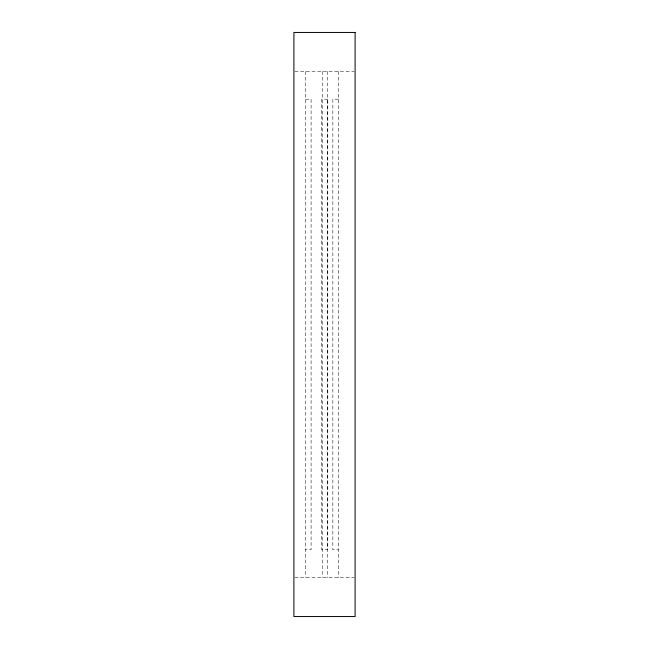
<?xml version="1.0" encoding="UTF-8"?>
<svg xmlns="http://www.w3.org/2000/svg" width="649" height="649" viewBox="0 0 649 649"><rect width="100%" height="100%" fill="white"/><g stroke="black" fill="none" stroke-linecap="round" stroke-linejoin="round"><path stroke-width="0.49" stroke-dasharray="3.25 2.43" d="M294.873 71.39L354.111 71.39M305.533 99.208L311.09 99.208L311.09 549.792L305.533 549.792M338.405 99.208L332.848 99.208L332.848 549.792L338.405 549.792M294.873 577.61L354.111 577.61M338.405 71.39L338.405 577.61M327.283 71.39L327.283 577.61M322.22 71.39L322.22 577.61M305.533 71.39L305.533 577.61M327.786 99.208L321.717 99.208L321.717 549.792L327.786 549.792L327.786 99.208"/><path stroke-width="0.97" d="M355.092 32.45L293.908 32.45L293.908 616.55L355.092 616.55L355.092 32.45"/></g></svg>
